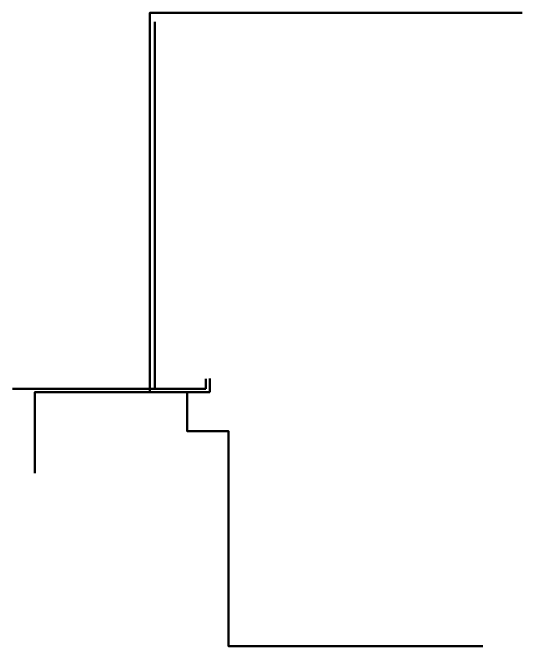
# Model space of a CAD drawing. Header units: millimetres. Extents: x -342894 to 539294, y -36007 to 135936.
# Drawn here: x -342894 to -313082, y 86050 to 123105 of the extents above; entities that cross this region are included whole.
import ezdxf

# ---------------------------------------------------------------- set-up
doc = ezdxf.new("R2010")
doc.units = ezdxf.units.MM
doc.layers.add('_ЭС_Трасса', color=6, linetype='Проводка в лотке', lineweight=50)
doc.layers.add('_ЭС_Трасса_СПЗ', color=1, linetype='Проводка в лотке', lineweight=50)
doc.linetypes.add('LOTOKSPZ', pattern='A,1.5,-12,[1,лоток спз1.shx,S=1,R=179.996451,X=0,Y=0.000836],-12,1.5', length=27)
doc.linetypes.add('Проводка в лотке', pattern='A,5,[130,ltypeshp.shx,S=1,R=0,X=0,Y=0],1.5,[130,ltypeshp.shx,S=1.5,R=90,X=0,Y=-1],1,[130,ltypeshp.shx,S=1,R=0,X=0.5,Y=0],5', length=12.5)

msp = doc.modelspace()

# ---------------------------------------------------------------- linework, layer by layer
at = {"layer": '_ЭС_Трасса', "ltscale": 40}
for points in [[(-334863, 100922), (-334863, 123105), (-313082, 123105)], [(-331359, 100922), (-331359, 101713)], [(-331359, 100922), (-341593, 100922), (-341593, 96172)], [(-315384, 86050), (-330263, 86050), (-330263, 98628), (-332686, 98628), (-332686, 100922)]]:
    msp.add_lwpolyline(points, dxfattribs=at)
at = {"layer": '_ЭС_Трасса_СПЗ', "linetype": 'LOTOKSPZ', "ltscale": 40}
for points in [[(-334571, 101104), (-334571, 122569)], [(-331596, 101104), (-331596, 101691)], [(-342894, 101104), (-331596, 101104)]]:
    msp.add_lwpolyline(points, dxfattribs=at)

doc.saveas('drawing.dxf')
